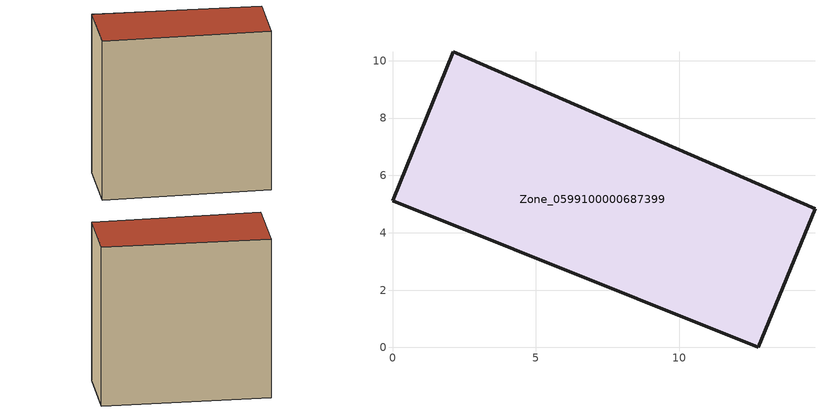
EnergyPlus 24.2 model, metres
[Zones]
Zone_0599100000687399
 floor ground (C_G): 0,5.12 2.12,10.32 14.74,4.84 12.76,0 z0
 wall outside (C_F): 2.12,10.32 0,5.12 12.76,0 14.74,4.84 2.12,10.32 z0:13.87
 roof outside (C_R): 12.76,0 14.74,4.84 2.12,10.32 0,5.12 z13.87
[BUILDING]
Pand.0599100000687399: North Axis=0; Terrain=City; Loads Convergence Tolerance Value=0.04; Temperature Convergence Tolerance Value=0.4; Solar Distribution=FullExterior; Maximum Number of Warmup Days=25; Minimum Number of Warmup Days=1
[Site:Location]
Rotterdam.The.Hague.AP_ZH_NLD Design_Conditions: Latitude=51.96; Longitude=4.45; Time Zone=1; Elevation=-4.5
[SITE:GROUNDTEMPERATURE:BUILDINGSURFACE]
18, 18, 18, 18, 18, 18, 18, 18, 18, 18, 18, 18
[MATERIAL] Thermal Absorptance=0.9; Solar Absorptance=0.7; Visible Absorptance=0.7
Name | Roughness | Thickness | Conductivity | Density | Specific Heat
G.TC.1946 | MediumSmooth | 0.15 | 1 | 540 | 1210
F.TC.1946 | Rough | 0.3 | 0.857143 | 1920 | 840
R.TC.1946 | MediumRough | 0.2 | 0.909091 | 1500 | 1000
[CONSTRUCTION]
C_G: G.TC.1946
C_F: F.TC.1946
C_R: R.TC.1946
[ZONE]
Zone_0599100000687399: Type=1; Multiplier=1; Ceiling Height=Autocalculate; Volume=Autocalculate; Floor Area=autocalculate; Part of Total Floor Area=Yes
[ZONEINFILTRATION:DESIGNFLOWRATE]
Infil_Zone_0599100000687399: Zone or ZoneList or Space or SpaceList=Zone_0599100000687399; Schedule=AlwaysOn; Design Flow Rate Calculation Method=Flow/Area; Flow Rate per Floor Area=0.003; Constant Term Coefficient=1; Temperature Term Coefficient=0; Velocity Term Coefficient=0; Velocity Squared Term Coefficient=0
[HVACTEMPLATE:ZONE:IDEALLOADSAIRSYSTEM]
Zone_0599100000687399: Maximum Heating Supply Air Temperature=50; Minimum Cooling Supply Air Temperature=13; Maximum Heating Supply Air Humidity Ratio=0.0156; Minimum Cooling Supply Air Humidity Ratio=0.0077; Heating Limit=NoLimit; Cooling Limit=NoLimit; Dehumidification Control Type=ConstantSensibleHeatRatio; Cooling Sensible Heat Ratio=0.7; Dehumidification Setpoint=60; Humidification Control Type=None; Humidification Setpoint=30; Outdoor Air Method=None; Outdoor Air Flow Rate per Person=0.00944; Outdoor Air Flow Rate per Zone Floor Area=0; Outdoor Air Flow Rate per Zone=0; Demand Controlled Ventilation Type=None; Outdoor Air Economizer Type=NoEconomizer; Heat Recovery Type=None; Sensible Heat Recovery Effectiveness=0.7; Latent Heat Recovery Effectiveness=0.65
[ZONECONTROL:THERMOSTAT]
ThermostatControl_Zone_0599100000687399: Zone or ZoneList=Zone_0599100000687399; Control Type Schedule=DualSetpointControlType; Control 1=Thermostat_Zone_0599100000687399; Temperature Difference Between Cutout And Setpoint=0
[THERMOSTATSETPOINT:DUALSETPOINT]
Thermostat_Zone_0599100000687399: Heating Setpoint Temperature Schedule=HeatingSetpoint_Zone_0599100000687399; Cooling Setpoint Temperature Schedule=CoolingSetpoint_Zone_0599100000687399
[SCHEDULE:COMPACT]
HeatingSetpoint_Zone_0599100000687399: Through: 12/31, For: AllDays, Until: 24:00, 21
CoolingSetpoint_Zone_0599100000687399: Through: 12/31, For: AllDays, Until: 24:00, 24
DualSetpointControlType: Through: 12/31, For: AllDays, Until: 24:00, 4
AlwaysOn: Through: 12/31, For: AllDays, Until: 24:00, 1
